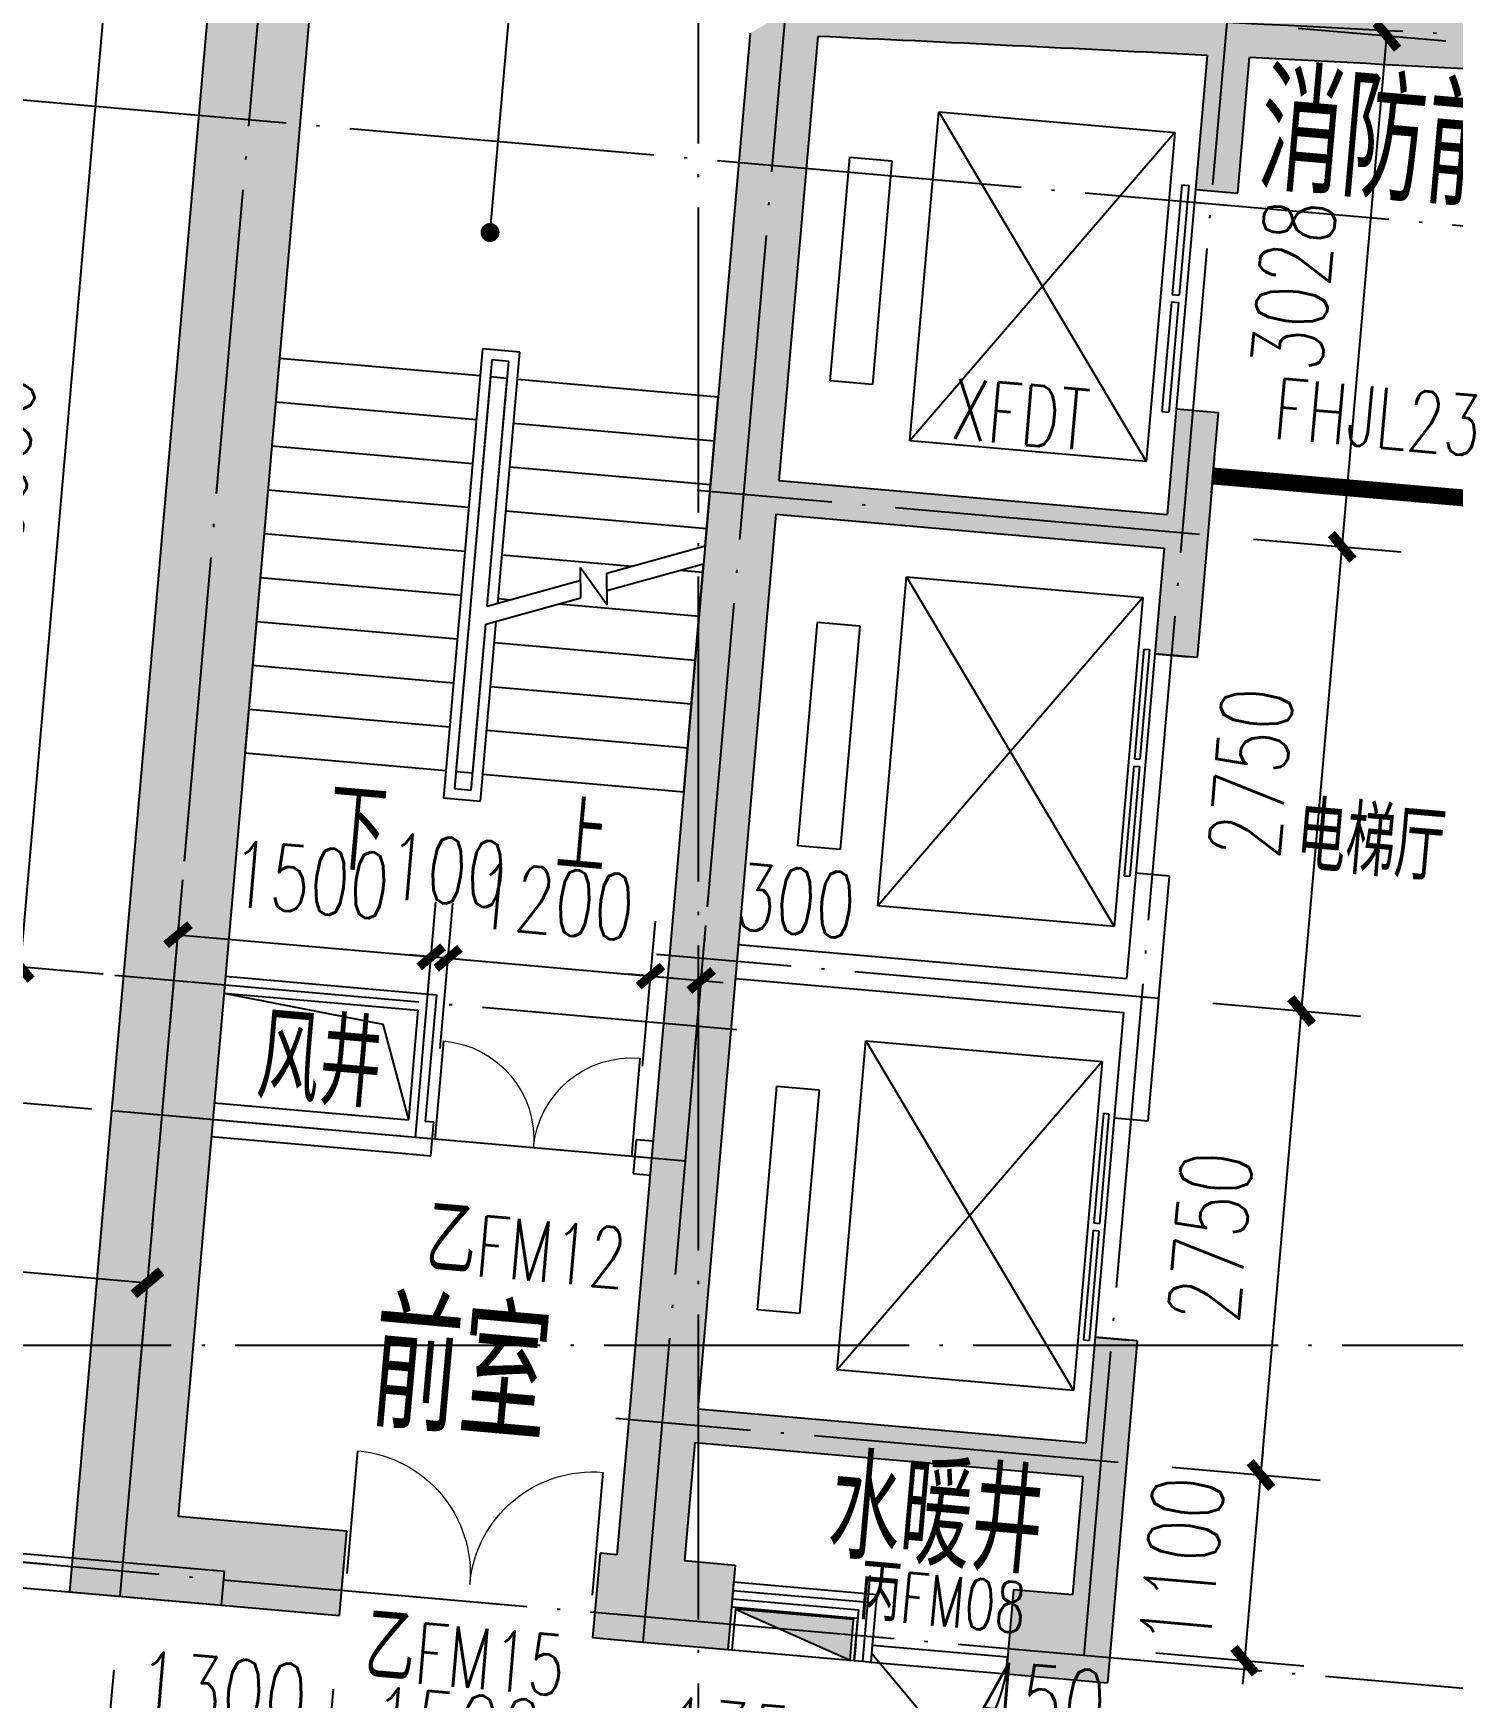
# Model space of a CAD drawing. Extents: x 246015 to 608740, y -108003 to 88400.
# Drawn here: x 477428 to 485807, y 31458 to 41283 of the extents above; entities that cross this region are included whole.
import ezdxf

# ---------------------------------------------------------------- set-up
doc = ezdxf.new("R2010")
doc.units = 0
doc.header["$LTSCALE"] = 3000
doc.header["$MEASUREMENT"] = 0
doc.header["$PDMODE"] = 1
doc.linetypes.add('DASH', pattern=[0.35, 0.25, -0.1])
doc.linetypes.add('DOTE', pattern=[2.42, 2, -0.2, 0.02, -0.2])
doc.layers.get('0').update_dxf_attribs({"linetype": 'CONTINUOUS'})
doc.layers.get('DEFPOINTS').update_dxf_attribs({"linetype": 'CONTINUOUS'})
for name, color, linetype in [('DIM_LEAD', 3, 'CONTINUOUS'), ('DIM_SYMB', 3, 'CONTINUOUS'), ('dote', 1, 'DOTE'), ('PUB_DIM', 3, 'CONTINUOUS'), ('PUB_HATCH', 8, 'CONTINUOUS'), ('PUB_TEXT', 7, 'CONTINUOUS'), ('stair', 2, 'CONTINUOUS'), ('WALL', 9, 'CONTINUOUS'), ('WINDOW', 4, 'CONTINUOUS'), ('WINDOW_TEXT', 7, 'CONTINUOUS'), ('消火栓', 6, 'CONTINUOUS'), ('防火卷帘', 4, 'DASH')]:
    doc.layers.add(name, color=color, linetype=linetype)
doc.layers.add('不打印', color=3, linetype='CONTINUOUS', plot=False)
doc.layers.add('红线', color=7, linetype='CONTINUOUS', true_color=0xe0150b)
doc.styles.add('_TCH_DIM', font='SIMPLEX', dxfattribs={"bigfont": 'GBCBIG'})
doc.styles.add('_TCH_WINDOW', font='SIMPLEX', dxfattribs={"bigfont": 'GBCBIG'})
doc.styles.add('DIM_FONT', font='simplex.shx', dxfattribs={"width": 0.7, "bigfont": 'hztxt.shx'})
doc.dimstyles.new('DIMN130', dxfattribs={"dimscale": 1.3, "dimtxt": 300, "dimasz": 100, "dimexe": 250, "dimexo": 300, "dimgap": 150, "dimtad": 1, "dimdec": 0, "dimzin": 0, "dimdsep": 46, "dimtxsty": 'DIM_FONT', "dimblk": 'ARCHTICK', "dimcen": 0.09, "dimclrt": 7, "dimazin": 2, "dimtfac": 1, "dimtdec": 0, "dimtix": 1, "dimtmove": 2, "dimatfit": 3, "dimfxl": 0, "dimtolj": 1, "dimtzin": 0, "dimarcsym": 0})
doc.dimstyles.new('DIMN140', dxfattribs={"dimscale": 1.4, "dimtxt": 300, "dimasz": 100, "dimexe": 250, "dimexo": 300, "dimgap": 150, "dimtad": 1, "dimdec": 0, "dimzin": 0, "dimdsep": 46, "dimtxsty": 'DIM_FONT', "dimblk": 'ARCHTICK', "dimcen": 0.09, "dimclrt": 7, "dimazin": 2, "dimtfac": 1, "dimtdec": 0, "dimtix": 1, "dimtmove": 2, "dimatfit": 3, "dimfxl": 0, "dimtolj": 1, "dimtzin": 0, "dimarcsym": 0})
doc.dimstyles.new('DIMN150', dxfattribs={"dimscale": 1.5, "dimtxt": 300, "dimasz": 100, "dimexe": 250, "dimexo": 300, "dimgap": 150, "dimtad": 1, "dimdec": 0, "dimzin": 0, "dimdsep": 46, "dimtxsty": 'DIM_FONT', "dimblk": 'ARCHTICK', "dimcen": 0.09, "dimclrt": 7, "dimazin": 2, "dimtfac": 1, "dimtdec": 0, "dimtix": 1, "dimtmove": 2, "dimatfit": 3, "dimfxl": 0, "dimtolj": 1, "dimtzin": 0, "dimarcsym": 0})

# ---------------------------------------------------------------- blocks, each defined once
blk = doc.blocks.new('消火拴1')
at = {"layer": '消火栓'}
blk.add_hatch(color=256, dxfattribs=at).paths.add_polyline_path([(0, -200), (700, -200), (0, 40)])
blk.add_line((700, -200), (0, 40), dxfattribs=at)
blk.add_lwpolyline([(0, 40), (0, -200), (700, -200), (700, 40)], close=True, dxfattribs=at)
blk = doc.blocks.new('$TCHSYS$LDOR22D')
for p, q in [((-0.5167, 0.8333), (-0.0167, 0.8333)), ((-0.5167, 0.8333), (-0.5167, 0.6667)), ((-0.0167, 0.8333), (-0.0167, 0.6667)), ((0.0167, 0.8333), (0.0167, 0.6667)), ((0.0167, 0.8333), (0.5167, 0.8333)), ((0.5167, 0.8333), (0.5167, 0.6667)), ((-0.5167, 0.6667), (-0.0167, 0.6667)), ((0.0167, 0.6667), (0.5167, 0.6667)), ((-0.5, 0.5), (0.5, 0.5))]:
    blk.add_line(p, q)
blk = doc.blocks.new('$DorLib2D$00000004')
for p, q in [((-0.485, 0), (-0.485, 0.485)), ((0.485, 0), (0.485, 0.485))]:
    blk.add_line(p, q)
at = {"lineweight": 13}
for centre, start, end in [((-0.485, 0), 0, 90), ((0.485, 0), 90, 180)]:
    blk.add_arc(centre, 0.485, start, end, dxfattribs=at)
blk = doc.blocks.new('$DorLib2D$00000037')
at = {"linetype": 'DASH'}
blk.add_line((0.5, 0), (-0.5, 0), dxfattribs=at)
blk = doc.blocks.new('$DorLib2D$00000114')
at = {"color": 0}
blk.add_line((0.5, 0), (-0.207, 0.707), dxfattribs=at)
blk.add_arc((0.5, 0), 1, 135, 180, dxfattribs=at)
blk = doc.blocks.new('2-2')
at = {"layer": 'PUB_HATCH'}
for points in [[(19397.6, 1009.3), (19442.8, 1277.7, 0.00135), (16741.7, 1173.4), (16747.2, 906.8), (16950, 781.7, -0.001151), (19250, 870.5)], [(21956.2, 961.5), (21943.8, 1361.3, 0.00125), (19442.8, 1277.7), (19397.6, 1009.3), (19500, 879.5, -0.001229)], [(13950, 649.9), (13350, 1021.8), (13350, -5050), (13950, -5050)], [(19250, 870.5), (19250, 75), (19500, 75), (19500, 879.5), (19397.6, 1009.3)], [(16747.2, 906.8), (16550, 765.1), (16550, -1950), (16816.7, -1950), (16950, -1850), (16950, 781.7)], [(19500, -1600), (19500, -1225), (19250, -1225), (19250, -1600)], [(19500, -1600), (19250, -1600), (19250, -1850), (19333.3, -1950), (19500, -1950)], [(16816.7, -1950), (16950, -2050), (19250, -2050), (19333.3, -1950), (19250, -1850), (16950, -1850)], [(16816.7, -1950), (16550, -1950), (16550, -4700), (16950, -4700), (16950, -2050)], [(19333.3, -1950), (19250, -2050), (19250, -2675), (19500, -2675), (19500, -1950)], [(16950, -4700), (16550, -4700), (16550, -5900), (16950, -5900)], [(13950, -5050), (13350, -5050), (13350, -5900), (13950, -5900)], [(13950, -5900), (13350, -5900), (13350, -8750), (13950, -8250)], [(16950, -5900), (16550, -5900), (16550, -7450), (16816.7, -7450), (16950, -7350)], [(19250, -6725), (19250, -7350), (19333.3, -7450), (19500, -7450), (19500, -6725)], [(16816.7, -7450), (16950, -7550), (19250, -7550), (19333.3, -7450), (19250, -7350), (16950, -7350)], [(16816.7, -7450), (16550, -7450), (16550, -8250), (16750, -8416.7), (16950, -8250), (16950, -7550)], [(19333.3, -7450), (19250, -7550), (19250, -8250), (19500, -8750), (19500, -7450)], [(13350, -8750), (14950, -8750), (14950, -8250), (13950, -8250)], [(16550, -8250), (16450, -8250), (16450, -8750), (16750, -8750), (16750, -8416.7)], [(16750, -8416.7), (16750, -8750), (17250, -8750), (17250, -8250), (16950, -8250)], [(18900, -8750), (19500, -8750), (19250, -8250), (18900, -8250)]]:
    blk.add_hatch(color=256, dxfattribs=at).paths.add_polyline_path(points)
h = blk.add_hatch(color=256, dxfattribs=at)
edge = h.paths.add_edge_path()
edge.add_line((1500, -14800), (1500, -15300))
edge.add_line((1500, -15300), (-100, -15300))
edge.add_line((-100, -15300), (-100, -8350))
edge.add_line((-100, -8350), (2450.5, -8350))
edge.add_line((2450.5, -8350), (2450.5, -6299.5))
edge.add_line((2450.5, -6299.5), (1700, -6299.5))
edge.add_line((1700, -6299.5), (1700, 325.1))
edge.add_arc((37400, -498857.1), 500457.1, 92.75447, 94.090656, ccw=False)
edge.add_line((13350, 1021.8), (13350, 621.3))
edge.add_arc((37400, -498857.1), 500057.1, 92.756676, 93.163973)
edge.add_line((9800, 437.7), (9800, 337.6))
edge.add_line((9800, 337.6), (9600, 326.5))
edge.add_line((9600, 326.5), (9600, -1210.4))
edge.add_line((9600, -1210.4), (9100, -1210.4))
edge.add_line((9100, -1210.4), (9100, 298.4))
edge.add_line((9100, 298.4), (8300, 252.4))
edge.add_line((8300, 252.4), (8300, 352.6))
edge.add_arc((37400, -498857.1), 500057.1, 93.336118, 93.907903)
edge.add_line((3319.7, 37.3), (3326.5, -62.5))
edge.add_line((3326.5, -62.5), (2200, -140.7))
edge.add_line((2200, -140.7), (2200, -5799.5))
edge.add_line((2200, -5799.5), (2950.5, -5799.5))
edge.add_line((2950.5, -5799.5), (2950.5, -8750))
edge.add_line((2950.5, -8750), (400.5, -8750))
edge.add_line((400.5, -8750), (400.5, -10725))
edge.add_line((400.5, -10725), (900.5, -10725))
edge.add_line((900.5, -10725), (900.5, -11125))
edge.add_line((900.5, -11125), (400, -11125))
edge.add_line((400, -11125), (400, -14800))
edge.add_line((400, -14800), (1500, -14800))
at = {"layer": 'DIM_SYMB'}
for points in [[(14612.1, -3728.7, 0, 0, 0), (14612.1, -725.1, 0, 0, 0), (15955, -725.1, 0, 0, 0), (15955, -1748.7, 112, 0, 0), (15955, -2168.7, 0, 0, 0)], [(15955, -3728.7, 0, 0, 0), (15955, -2918.7, 96, 0, 0), (15955, -2558.7, 0, 0, 0)]]:
    blk.add_lwpolyline(points, format="xyseb", dxfattribs=at)
at = {"layer": 'dote', "ltscale": 0.3}
for p, q in [((19350, -8600), (19350, 2105.9)), ((13650, -8750), (13650, 2000)), ((16750, -8750), (16750, 2000)), ((-1000, 0), (75800, 0)), ((19450, -1950), (16474.3, -1950)), ((19450, -4700), (16474.3, -4700)), ((15150, -5900), (15150, -4909.3)), ((13300, -5100), (16983.5, -5100)), ((15150, -5900), (13350, -5900)), ((16750, -5900), (13350, -5900)), ((19450, -7450), (16474.3, -7450)), ((-1000, -8600), (75800, -8600))]:
    blk.add_line(p, q, dxfattribs=at)
at = {"layer": 'dote'}
for p, q in [((18050, -8750), (18050, -8240.8)), ((17250, -8400), (18075.2, -8400))]:
    blk.add_line(p, q, dxfattribs=at)
at = {"layer": 'dote', "ltscale": 0.3}
blk.add_arc((37400, -498857.1), 500257.1, 85.712478, 94.287522, dxfattribs=at)
at = {"layer": 'PUB_DIM'}
blk.add_lwpolyline([(13950, -5150), (14900, -5250), (15100, -5800)], dxfattribs=at)
at = {"layer": 'stair'}
for p, q in [((17700, 400), (19100, 400)), ((17700, -1550), (17700, 400)), ((17700, 400), (19100, -1550)), ((19100, 400), (17700, -1550)), ((19100, 400), (19100, -1550)), ((17200, 87.5), (17450, 87.5)), ((17200, -1237.5), (17200, 87.5)), ((17450, 87.5), (17450, -1237.5)), ((15360, -1228.7), (15140, -1228.7)), ((15140, -1228.7), (15140, -3888.7)), ((15360, -2716.8), (15360, -1228.7)), ((17450, -1237.5), (17200, -1237.5)), ((15300, -1288.7), (15200, -1288.7)), ((15200, -1288.7), (15200, -3828.7)), ((15300, -2739.3), (15300, -1288.7)), ((13950, -1388.7), (13950, -3728.7)), ((15140, -1388.7), (13950, -1388.7)), ((15200, -1388.7), (15200, -3728.7)), ((15300, -1388.7), (15200, -1388.7)), ((15300, -2739.3), (15300, -1388.7)), ((15360, -1388.7), (16550, -1388.7)), ((16550, -2271.3), (16550, -1388.7)), ((19100, -1550), (17700, -1550)), ((15140, -1648.7), (13950, -1648.7)), ((15360, -1648.7), (16550, -1648.7)), ((15140, -1908.7), (13950, -1908.7)), ((15360, -1908.7), (16550, -1908.7)), ((15140, -2168.7), (13950, -2168.7)), ((15360, -2168.7), (16550, -2168.7)), ((15985.5, -2482.7), (16550, -2271.3)), ((17750, -2350), (19150, -2350)), ((17750, -4300), (17750, -2350)), ((17750, -2350), (19150, -4300)), ((19150, -2350), (17750, -4300)), ((19150, -2350), (19150, -4300)), ((15140, -2428.7), (13950, -2428.7)), ((15360, -2428.7), (16129.6, -2428.7)), ((15995.4, -2585.7), (16550, -2378.1)), ((16414.8, -2428.7), (16550, -2428.7)), ((16550, -3728.7), (16550, -2378.1)), ((15300, -2739.3), (15835.9, -2538.7)), ((15845.9, -2641.7), (15828.7, -2464.1)), ((15828.7, -2464.1), (16003.4, -2668.6)), ((16003.4, -2668.6), (15985.5, -2482.7)), ((15300, -2846.1), (15845.9, -2641.7)), ((15140, -2688.7), (13950, -2688.7)), ((15360, -2688.7), (15435.2, -2688.7)), ((15720.4, -2688.7), (16550, -2688.7)), ((17250, -2662.5), (17500, -2662.5)), ((17250, -3987.5), (17250, -2662.5)), ((17500, -2662.5), (17500, -3987.5)), ((15300, -3728.7), (15300, -2846.1)), ((15300, -3828.7), (15300, -2846.1)), ((15360, -3888.7), (15360, -2823.6)), ((15140, -2948.7), (13950, -2948.7)), ((15360, -2948.7), (16550, -2948.7)), ((15140, -3208.7), (13950, -3208.7)), ((15360, -3208.7), (16550, -3208.7)), ((15140, -3468.7), (13950, -3468.7)), ((15360, -3468.7), (16550, -3468.7)), ((15140, -3728.7), (13950, -3728.7)), ((15300, -3728.7), (15200, -3728.7)), ((15360, -3728.7), (16550, -3728.7)), ((15200, -3828.7), (15300, -3828.7)), ((15140, -3888.7), (15360, -3888.7)), ((17500, -3987.5), (17250, -3987.5)), ((19150, -4300), (17750, -4300)), ((17750, -5100), (19150, -5100)), ((17750, -7050), (17750, -5100)), ((17750, -5100), (19150, -7050)), ((19150, -5100), (17750, -7050)), ((19150, -5100), (19150, -7050)), ((17250, -5412.5), (17500, -5412.5)), ((17250, -6737.5), (17250, -5412.5)), ((17500, -5412.5), (17500, -6737.5)), ((17500, -6737.5), (17250, -6737.5)), ((19150, -7050), (17750, -7050))]:
    blk.add_line(p, q, dxfattribs=at)
at = {"layer": 'WALL'}
for p, q in [((13350, 1021.8), (13350, -5050)), ((19250, 870.5), (19250, 75)), ((19500, 75), (19500, 879.5)), ((16550, 765.1), (16550, -1950)), ((16950, 781.7), (16950, -1850)), ((13950, 649.9), (13950, -5050)), ((19250, 75), (19500, 75)), ((19500, -1225), (19250, -1225)), ((19250, -1225), (19250, -1600)), ((19500, -1600), (19500, -1225)), ((19500, -1700), (19500, -1500)), ((19250, -1600), (19250, -1850)), ((19500, -1600), (19500, -1950)), ((16950, -1850), (19250, -1850)), ((16550, -1950), (16550, -4700)), ((19500, -1950), (19500, -2675)), ((16950, -2050), (19250, -2050)), ((16950, -2050), (16950, -4700)), ((19250, -2050), (19250, -2675)), ((19500, -2675), (19250, -2675)), ((19250, -2675), (19450, -2675)), ((19450, -3975), (19250, -3975)), ((19250, -3975), (19250, -4600)), ((19450, -4650.1), (19450, -3975)), ((16950, -4600), (19250, -4600)), ((16550, -4700), (16550, -5900)), ((16950, -4700), (16950, -5900)), ((19450, -4650.1), (19450, -4650.1)), ((19450, -4750.1), (19450, -4650.1)), ((16950, -4800), (19250, -4800)), ((19250, -4800), (19250, -5425)), ((19450, -4750.1), (19450, -4750.1)), ((19450, -5425), (19450, -4750.1)), ((13350, -5050), (13350, -5900)), ((13950, -5050), (13950, -5900)), ((13950, -5050), (15200, -5050)), ((15200, -5050), (15200, -5800)), ((13950, -5150), (15100, -5150)), ((15100, -5150), (15100, -5800)), ((19250, -5425), (19450, -5425)), ((13950, -5800), (15100, -5800)), ((15250, -5800), (15200, -5800)), ((15250, -6000), (15250, -5800)), ((16550, -5800), (16450, -5800)), ((16450, -5800), (16450, -6000)), ((13350, -5900), (13350, -8750)), ((13950, -5900), (13950, -8250)), ((16550, -5900), (16550, -7450)), ((16950, -5900), (16950, -7350)), ((13950, -6000), (15100, -6000)), ((15100, -6000), (15250, -6000)), ((16450, -6000), (16550, -6000)), ((19250, -6725), (19250, -7350)), ((19500, -6725), (19250, -6725)), ((19250, -6725), (19450, -6725)), ((19500, -6725), (19500, -7450)), ((16950, -7350), (19250, -7350)), ((16550, -7450), (16550, -8250)), ((19500, -7450), (19500, -8750)), ((16950, -7550), (19250, -7550)), ((16950, -7550), (16950, -8250)), ((19250, -7550), (19250, -8250)), ((14950, -8250), (13950, -8250)), ((14950, -8750), (14950, -8250)), ((16550, -8250), (16450, -8250)), ((16450, -8250), (16450, -8750)), ((16950, -8250), (17250, -8250)), ((17250, -8250), (17250, -8750)), ((18900, -8250), (19250, -8250)), ((18900, -8250), (18900, -8750)), ((17250, -8350), (18100, -8350)), ((17250, -8350), (17250, -8450)), ((18100, -8650), (18100, -8350)), ((17250, -8450), (18000, -8450)), ((18000, -8650), (18000, -8450)), ((18000, -8650), (18000, -8650)), ((18000, -8650), (18000, -8750)), ((18100, -8750), (18100, -8650)), ((18900, -8750), (18900, -8650)), ((13350, -8750), (14950, -8750)), ((16450, -8750), (16750, -8750)), ((16750, -8750), (17250, -8750)), ((18000, -8750), (18050, -8750)), ((18050, -8750), (18100, -8750)), ((18900, -8750), (19500, -8750))]:
    blk.add_line(p, q, dxfattribs=at)
blk.add_lwpolyline([(1700, 325.1, -0.00583), (13350, 1021.8), (13350, 621.3, 0.001777), (9800, 437.7), (9800, 337.6), (9600, 326.5), (9600, -1210.4), (9100, -1210.4), (9100, 298.4), (8300, 252.4), (8300, 352.6, 0.002495), (3319.7, 37.3)], format="xyb", dxfattribs=at)
for start, end in [(91.769811, 92.051393), (92.080056, 92.343783)]:
    blk.add_arc((37400, -498857.1), 500057.1, start, end, dxfattribs=at)
at = {"layer": 'WINDOW'}
for p, q in [((18100, -8650), (18900, -8650)), ((18100, -8750), (18900, -8750))]:
    blk.add_line(p, q, dxfattribs=at)
at = {"layer": '不打印'}
blk.add_lwpolyline([(17250, -8750), (18000, -8750), (18000, -8500), (17250, -8500)], close=True, dxfattribs=at)
at = {"layer": 'WINDOW'}
for name, p, xscale, yscale, zscale, rotation in [('$TCHSYS$LDOR22D', (19375, -575), 1300, -250, 1300, 270.0000001309008), ('$TCHSYS$LDOR22D', (19350, -3325), 1300, -200, 1300, 270), ('$DorLib2D$00000004', (15850, -5900), -1200, 1200, -1200, 359.999999999997), ('$TCHSYS$LDOR22D', (19350, -6075), 1300, -200, 1300, 270), ('$DorLib2D$00000114', (18500, -8700), -799.9999999999345, -799.9999999999345, -799.9999999999345, 359.999999999998)]:
    blk.add_blockref(name, p, dxfattribs=dict(at, xscale=xscale, yscale=yscale, zscale=zscale, rotation=rotation))
ref = blk.add_blockref('$DorLib2D$00000037', (20675, -1600), dxfattribs=dict(at, xscale=-2350, yscale=-2350, zscale=-2350))
ref.add_attrib('A', 'FHJL23', (19827.7, -1348.5), dxfattribs={"layer": 'WINDOW_TEXT', "height": 357, "style": '_TCH_WINDOW', "width": 0.705882})
at = {"layer": 'WINDOW', "xscale": -1500, "yscale": 1500, "zscale": -1500}
blk.add_blockref('$DorLib2D$00000004', (15700, -8500), dxfattribs=at)
at = {"layer": '消火栓', "rotation": 180}
blk.add_blockref('消火拴1', (17975, -8710), dxfattribs=at)
at = {"layer": 'PUB_TEXT', "style": '_TCH_DIM', "width": 0.705882}
blk.add_text('XFDT', height=357, dxfattribs=at).set_placement((17931.3, -1515.1))
at = {"layer": 'PUB_TEXT', "style": '_TCH_DIM'}
for s, height, p in [('电梯厅', 405.11, (20179.2, -3869.2)), ('上', 405.1, (15829.9, -4248.7, 0)), ('下', 472.6, (14479.2, -4358.7, 0)), ('风井', 506.38, (14185.8, -5751))]:
    blk.add_text(s, height=height, dxfattribs=at).set_placement(p)
at = {"layer": 'PUB_TEXT', "style": 'DIM_FONT', "width": 0.7}
for s, height, p in [('前室', 750, (15011.6, -7621.5)), ('水暖井', 600, (17779.5, -8151.5))]:
    blk.add_text(s, height=height, rotation=359.90268, dxfattribs=at).set_placement(p)
at = {"layer": 'WINDOW_TEXT', "style": '_TCH_WINDOW'}
for s, height, p in [('乙', 405.1, (15270.6, -6682.8)), ('丙', 337.6, (17997.1, -8502.9)), ('乙', 405.1, (15120.6, -9110.2))]:
    blk.add_text(s, height=height, dxfattribs=at).set_placement(p)
at = {"layer": 'WINDOW_TEXT', "style": '_TCH_WINDOW', "width": 0.705882}
for s, height, p in [('FM12', 357, (15565.4, -6682.8)), ('FM08', 297.5, (18242.9, -8502.9)), ('FM15', 357, (15415.4, -9110.2))]:
    blk.add_text(s, height=height, dxfattribs=at).set_placement(p)
blk = doc.blocks.new('_ARCHTICK')
at = {"color": 0, "linetype": 'ByBlock', "const_width": 0.4}
blk.add_lwpolyline([(-0.5, -0.5), (0.5, 0.5)], dxfattribs=at)
blk = doc.blocks.new('*D232')
at = {"layer": 'DEFPOINTS', "color": 0}
for p in [(477939.1, 32040.6), (479234.1, 31927.3), (479153.7, 31008.8)]:
    blk.add_point(p, dxfattribs=at)
at = {"layer": 'PUB_DIM', "color": 0, "lineweight": -2}
for p, q in [((477902.4, 31622.2), (477828.2, 30773.4)), ((479197.5, 31508.9), (479123.2, 30660.1)), ((477858.7, 31122.1), (477719.2, 31134.3)), ((477858.7, 31122.1), (479153.7, 31008.8)), ((479153.7, 31008.8), (479293.2, 30996.6))]:
    blk.add_line(p, q, dxfattribs=at)
at = {"layer": 'PUB_DIM', "color": 0, "lineweight": -2, "xscale": 140, "yscale": 140, "zscale": 140}
for p, rotation in [((477858.7, 31122.1), 355.0000000013872), ((479153.7, 31008.8), 175.0000000013872)]:
    blk.add_blockref('_ARCHTICK', p, dxfattribs=dict(at, rotation=rotation))
at = {"layer": 'PUB_DIM', "color": 7, "insert": (478542.8, 31483.8), "char_height": 420, "attachment_point": 5, "rotation": 355, "style": 'DIM_FONT'}
blk.add_mtext('\\A1;1300', dxfattribs=at)
blk = doc.blocks.new('*D233')
at = {"layer": 'DEFPOINTS', "color": 0}
for p in [(479234.1, 31927.3), (480728.4, 31796.6), (480648, 30878)]:
    blk.add_point(p, dxfattribs=at)
at = {"layer": 'PUB_DIM', "color": 0, "lineweight": -2}
for p, q in [((479197.5, 31508.9), (479123.2, 30660.1)), ((480691.8, 31378.2), (480617.5, 30529.4)), ((479153.7, 31008.8), (479203.6, 31004.4)), ((480648, 30878), (480598.2, 30882.4))]:
    blk.add_line(p, q, dxfattribs=at)
at = {"layer": 'PUB_DIM', "color": 0, "lineweight": -2, "xscale": 140, "yscale": 140, "zscale": 140}
for p, rotation in [((479153.7, 31008.8), 175.0000000013871), ((480648, 30878), 355.000000001387)]:
    blk.add_blockref('_ARCHTICK', p, dxfattribs=dict(at, rotation=rotation))
at = {"layer": 'PUB_DIM', "color": 7, "insert": (479929.7, 31272.8), "char_height": 420, "attachment_point": 5, "rotation": 355, "style": 'DIM_FONT'}
blk.add_mtext('\\A1;1500', dxfattribs=at)
blk = doc.blocks.new('*D234')
at = {"layer": 'DEFPOINTS', "color": 0}
for p in [(480728.4, 31796.6), (481027.3, 31770.5), (480946.9, 30851.9)]:
    blk.add_point(p, dxfattribs=at)
at = {"layer": 'PUB_DIM', "color": 0, "lineweight": -2}
for p, q in [((480691.8, 31378.2), (480617.5, 30529.4)), ((480990.7, 31352.1), (480916.4, 30503.2)), ((480648, 30878), (480508.6, 30890.2)), ((480648, 30878), (480946.9, 30851.9)), ((480946.9, 30851.9), (481086.4, 30839.7))]:
    blk.add_line(p, q, dxfattribs=at)
at = {"layer": 'PUB_DIM', "color": 0, "lineweight": -2, "xscale": 140, "yscale": 140, "zscale": 140}
for p, rotation in [((480648, 30878), 355.0000000013869), ((480946.9, 30851.9), 175.000000001387)]:
    blk.add_blockref('_ARCHTICK', p, dxfattribs=dict(at, rotation=rotation))
at = {"layer": 'PUB_DIM', "color": 7, "insert": (480763.4, 30475.9), "char_height": 420, "attachment_point": 5, "rotation": 355, "style": 'DIM_FONT'}
blk.add_mtext('\\A1;300', dxfattribs=at)
blk = doc.blocks.new('*D235')
at = {"layer": 'DEFPOINTS', "color": 0}
for p in [(481027.3, 31770.5), (482372.1, 31652.8), (482291.8, 30734.2)]:
    blk.add_point(p, dxfattribs=at)
at = {"layer": 'PUB_DIM', "color": 0, "lineweight": -2}
for p, q in [((480990.7, 31352.1), (480916.4, 30503.2)), ((482335.5, 31234.4), (482261.3, 30385.6)), ((480946.9, 30851.9), (480807.4, 30864.1)), ((480946.9, 30851.9), (482291.8, 30734.2)), ((482291.8, 30734.2), (482431.2, 30722))]:
    blk.add_line(p, q, dxfattribs=at)
at = {"layer": 'PUB_DIM', "color": 0, "lineweight": -2, "xscale": 140, "yscale": 140, "zscale": 140}
for p, rotation in [((480946.9, 30851.9), 355.0000000013873), ((482291.8, 30734.2), 175.0000000013873)]:
    blk.add_blockref('_ARCHTICK', p, dxfattribs=dict(at, rotation=rotation))
at = {"layer": 'PUB_DIM', "color": 7, "insert": (481655.9, 31211.5), "char_height": 420, "attachment_point": 5, "rotation": 355, "style": 'DIM_FONT'}
blk.add_mtext('\\A1;1350', dxfattribs=at)
blk = doc.blocks.new('*D236')
at = {"layer": 'DEFPOINTS', "color": 0}
for p in [(482372.1, 31652.8), (483169.1, 31583.1), (483088.7, 30664.5)]:
    blk.add_point(p, dxfattribs=at)
at = {"layer": 'PUB_DIM', "color": 0, "lineweight": -2}
for p, q in [((482335.5, 31234.4), (482261.3, 30385.6)), ((483132.5, 31164.7), (483058.2, 30315.8)), ((482291.8, 30734.2), (482152.3, 30746.4)), ((482291.8, 30734.2), (483088.7, 30664.5)), ((483088.7, 30664.5), (483228.2, 30652.3))]:
    blk.add_line(p, q, dxfattribs=at)
at = {"layer": 'PUB_DIM', "color": 0, "lineweight": -2, "xscale": 140, "yscale": 140, "zscale": 140}
for p, rotation in [((482291.8, 30734.2), 355.0000000013869), ((483088.7, 30664.5), 175.000000001387)]:
    blk.add_blockref('_ARCHTICK', p, dxfattribs=dict(at, rotation=rotation))
at = {"layer": 'PUB_DIM', "color": 7, "insert": (482726.8, 31117.8), "char_height": 420, "attachment_point": 5, "rotation": 355, "style": 'DIM_FONT'}
blk.add_mtext('\\A1;800', dxfattribs=at)
blk = doc.blocks.new('*D237')
at = {"layer": 'DEFPOINTS', "color": 0}
for p in [(483169.1, 31583.1), (483617.4, 31543.9), (483537, 30625.3)]:
    blk.add_point(p, dxfattribs=at)
at = {"layer": 'PUB_DIM', "color": 0, "lineweight": -2}
for p, q in [((483132.5, 31164.7), (483058.2, 30315.8)), ((483580.8, 31125.5), (483506.5, 30276.6)), ((483088.7, 30664.5), (483537, 30625.3))]:
    blk.add_line(p, q, dxfattribs=at)
at = {"layer": 'PUB_DIM', "color": 0, "lineweight": -2, "xscale": 140, "yscale": 140, "zscale": 140}
for p, rotation in [((483088.7, 30664.5), 175.0000000013873), ((483537, 30625.3), 355.0000000013874)]:
    blk.add_blockref('_ARCHTICK', p, dxfattribs=dict(at, rotation=rotation))
at = {"layer": 'PUB_DIM', "color": 7, "insert": (483382.1, 31436.4), "char_height": 420, "attachment_point": 5, "rotation": 355, "style": 'DIM_FONT'}
blk.add_mtext('\\A1;450', dxfattribs=at)
blk = doc.blocks.new('*D238')
at = {"layer": 'DEFPOINTS', "color": 0}
for p in [(483617.4, 31543.9), (486207.5, 31317.2), (486127.1, 30398.7)]:
    blk.add_point(p, dxfattribs=at)
at = {"layer": 'PUB_DIM', "color": 0, "lineweight": -2}
for p, q in [((483580.8, 31125.5), (483506.5, 30276.6)), ((486170.9, 30898.8), (486096.6, 30050)), ((483537, 30625.3), (486127.1, 30398.7))]:
    blk.add_line(p, q, dxfattribs=at)
at = {"layer": 'PUB_DIM', "color": 0, "lineweight": -2, "xscale": 140, "yscale": 140, "zscale": 140}
for p, rotation in [((483537, 30625.3), 175.0000000013871), ((486127.1, 30398.7), 355.0000000013871)]:
    blk.add_blockref('_ARCHTICK', p, dxfattribs=dict(at, rotation=rotation))
at = {"layer": 'PUB_DIM', "color": 7, "insert": (484868.7, 30930.4), "char_height": 420, "attachment_point": 5, "rotation": 355, "style": 'DIM_FONT'}
blk.add_mtext('\\A1;2600', dxfattribs=at)
blk = doc.blocks.new('*D240')
at = {"layer": 'DEFPOINTS', "color": 0}
for p in [(479776.4, 35831.5), (478201.6, 35041.1), (479695.8, 34910.3)]:
    blk.add_point(p, dxfattribs=at)
at = {"layer": 'PUB_DIM', "color": 0, "lineweight": -2}
for p, q in [((478235.5, 35429.6), (478310.5, 36286)), ((479729.8, 35298.8), (479804.8, 36155.3)), ((478282.2, 35962.3), (479776.4, 35831.5))]:
    blk.add_line(p, q, dxfattribs=at)
at = {"layer": 'PUB_DIM', "color": 0, "lineweight": -2, "xscale": 130, "yscale": 130, "zscale": 130}
for p, rotation in [((478282.2, 35962.3), 175.0000000013869), ((479776.4, 35831.5), 355.0000000013869)]:
    blk.add_blockref('_ARCHTICK', p, dxfattribs=dict(at, rotation=rotation))
at = {"layer": 'PUB_DIM', "color": 7, "insert": (479063.3, 36285.4), "char_height": 390, "attachment_point": 5, "rotation": 355, "style": 'DIM_FONT'}
blk.add_mtext('\\A1;1500', dxfattribs=at)
blk = doc.blocks.new('*D241')
at = {"layer": 'DEFPOINTS', "color": 0}
for p in [(479876.1, 35822.8), (479695.8, 34910.3), (479795.5, 34901.6)]:
    blk.add_point(p, dxfattribs=at)
at = {"layer": 'PUB_DIM', "color": 0, "lineweight": -2}
for p, q in [((479729.8, 35298.8), (479804.8, 36155.3)), ((479829.5, 35290.1), (479904.4, 36146.6)), ((479776.4, 35831.5), (479646.9, 35842.9)), ((479776.4, 35831.5), (479876.1, 35822.8)), ((479876.1, 35822.8), (480005.6, 35811.5))]:
    blk.add_line(p, q, dxfattribs=at)
at = {"layer": 'PUB_DIM', "color": 0, "lineweight": -2, "xscale": 130, "yscale": 130, "zscale": 130}
for p, rotation in [((479776.4, 35831.5), 355.0000000013866), ((479876.1, 35822.8), 175.0000000013865)]:
    blk.add_blockref('_ARCHTICK', p, dxfattribs=dict(at, rotation=rotation))
at = {"layer": 'PUB_DIM', "color": 7, "insert": (479871.2, 36340.9), "char_height": 390, "attachment_point": 5, "rotation": 355, "style": 'DIM_FONT'}
blk.add_mtext('\\A1;100', dxfattribs=at)
blk = doc.blocks.new('*D242')
at = {"layer": 'DEFPOINTS', "color": 0}
for p in [(481071.5, 35718.2), (479795.5, 34901.6), (480990.9, 34797)]:
    blk.add_point(p, dxfattribs=at)
at = {"layer": 'PUB_DIM', "color": 0, "lineweight": -2}
for p, q in [((479829.5, 35290.1), (479904.4, 36146.6)), ((481024.9, 35185.5), (481099.8, 36042)), ((479876.1, 35822.8), (479746.6, 35834.2)), ((479876.1, 35822.8), (481071.5, 35718.2)), ((481071.5, 35718.2), (481201, 35706.9))]:
    blk.add_line(p, q, dxfattribs=at)
at = {"layer": 'PUB_DIM', "color": 0, "lineweight": -2, "xscale": 130, "yscale": 130, "zscale": 130}
for p, rotation in [((479876.1, 35822.8), 355.0000000013867), ((481071.5, 35718.2), 175.0000000013867)]:
    blk.add_blockref('_ARCHTICK', p, dxfattribs=dict(at, rotation=rotation))
at = {"layer": 'PUB_DIM', "color": 7, "insert": (480507.8, 36159.1), "char_height": 390, "attachment_point": 5, "rotation": 355, "style": 'DIM_FONT'}
blk.add_mtext('\\A1;1200', dxfattribs=at)
blk = doc.blocks.new('*D243')
at = {"layer": 'DEFPOINTS', "color": 0}
for p in [(481370.4, 35692.1), (480990.9, 34797), (481289.8, 34770.9)]:
    blk.add_point(p, dxfattribs=at)
at = {"layer": 'PUB_DIM', "color": 0, "lineweight": -2}
for p, q in [((481024.9, 35185.5), (481099.8, 36042)), ((481323.7, 35159.4), (481398.7, 36015.9)), ((481071.5, 35718.2), (480942, 35729.6)), ((481071.5, 35718.2), (481370.4, 35692.1)), ((481370.4, 35692.1), (481499.9, 35680.8))]:
    blk.add_line(p, q, dxfattribs=at)
at = {"layer": 'PUB_DIM', "color": 0, "lineweight": -2, "xscale": 130, "yscale": 130, "zscale": 130}
for p, rotation in [((481071.5, 35718.2), 355.0000000013869), ((481370.4, 35692.1), 175.000000001387)]:
    blk.add_blockref('_ARCHTICK', p, dxfattribs=dict(at, rotation=rotation))
at = {"layer": 'PUB_DIM', "color": 7, "insert": (481931.3, 36160.7), "char_height": 390, "attachment_point": 5, "rotation": 355, "style": 'DIM_FONT'}
blk.add_mtext('\\A1;300', dxfattribs=at)
blk = doc.blocks.new('*D244')
at = {"layer": 'DEFPOINTS', "color": 0}
for p in [(483732.1, 32855.2), (484674.6, 32772.8), (483636.2, 31759.4)]:
    blk.add_point(p, dxfattribs=at)
at = {"layer": 'PUB_DIM', "color": 0, "lineweight": -2}
for p, q in [((484150.5, 32818.6), (485023.3, 32742.3)), ((484674.6, 32772.8), (484686.8, 32912.2)), ((484578.7, 31677), (484674.6, 32772.8)), ((484054.6, 31722.8), (484927.4, 31646.5)), ((484578.7, 31677), (484566.5, 31537.5))]:
    blk.add_line(p, q, dxfattribs=at)
at = {"layer": 'PUB_DIM', "color": 0, "lineweight": -2, "xscale": 140, "yscale": 140, "zscale": 140}
for p, rotation in [((484674.6, 32772.8), 265.0000000013889), ((484578.7, 31677), 85.00000000138883)]:
    blk.add_blockref('_ARCHTICK', p, dxfattribs=dict(at, rotation=rotation))
at = {"layer": 'PUB_DIM', "color": 7, "insert": (484208.3, 32261.5), "char_height": 420, "attachment_point": 5, "rotation": 85, "style": 'DIM_FONT'}
blk.add_mtext('\\A1;1100', dxfattribs=at)
blk = doc.blocks.new('*D245')
at = {"layer": 'DEFPOINTS', "color": 0}
for p in [(483971.8, 35594.8), (484914.3, 35512.3), (483732.1, 32855.2)]:
    blk.add_point(p, dxfattribs=at)
at = {"layer": 'PUB_DIM', "color": 0, "lineweight": -2}
for p, q in [((484390.2, 35558.2), (485262.9, 35481.8)), ((484674.6, 32772.8), (484914.3, 35512.3)), ((484150.5, 32818.6), (485023.3, 32742.3))]:
    blk.add_line(p, q, dxfattribs=at)
at = {"layer": 'PUB_DIM', "color": 0, "lineweight": -2, "xscale": 140, "yscale": 140, "zscale": 140}
for p, rotation in [((484914.3, 35512.3), 85.00000000138934), ((484674.6, 32772.8), 265.0000000013893)]:
    blk.add_blockref('_ARCHTICK', p, dxfattribs=dict(at, rotation=rotation))
at = {"layer": 'PUB_DIM', "color": 7, "insert": (484376, 34179.1), "char_height": 420, "attachment_point": 5, "rotation": 85, "style": 'DIM_FONT'}
blk.add_mtext('\\A1;2750', dxfattribs=at)
blk = doc.blocks.new('*D246')
at = {"layer": 'DEFPOINTS', "color": 0}
for p in [(484211.4, 38334.3), (485154, 38251.8), (483971.8, 35594.8)]:
    blk.add_point(p, dxfattribs=at)
at = {"layer": 'PUB_DIM', "color": 0, "lineweight": -2}
for p, q in [((484629.9, 38297.7), (485502.6, 38221.3)), ((484914.3, 35512.3), (485154, 38251.8)), ((484390.2, 35558.2), (485262.9, 35481.8))]:
    blk.add_line(p, q, dxfattribs=at)
at = {"layer": 'PUB_DIM', "color": 0, "lineweight": -2, "xscale": 140, "yscale": 140, "zscale": 140}
for p, rotation in [((485154, 38251.8), 85.00000000138841), ((484914.3, 35512.3), 265.0000000013884)]:
    blk.add_blockref('_ARCHTICK', p, dxfattribs=dict(at, rotation=rotation))
at = {"layer": 'PUB_DIM', "color": 7, "insert": (484615.7, 36918.7), "char_height": 420, "attachment_point": 5, "rotation": 85, "style": 'DIM_FONT'}
blk.add_mtext('\\A1;2750', dxfattribs=at)
blk = doc.blocks.new('*D247')
at = {"layer": 'DEFPOINTS', "color": 0}
for p in [(484475.3, 41350.6), (485417.9, 41268.2), (484211.4, 38334.3)]:
    blk.add_point(p, dxfattribs=at)
at = {"layer": 'PUB_DIM', "color": 0, "lineweight": -2}
for p, q in [((484893.7, 41314), (485766.5, 41237.7)), ((485154, 38251.8), (485417.9, 41268.2)), ((484629.9, 38297.7), (485502.6, 38221.3))]:
    blk.add_line(p, q, dxfattribs=at)
at = {"layer": 'PUB_DIM', "color": 0, "lineweight": -2, "xscale": 140, "yscale": 140, "zscale": 140}
for p, rotation in [((485417.9, 41268.2), 85.0000000013892), ((485154, 38251.8), 265.0000000013892)]:
    blk.add_blockref('_ARCHTICK', p, dxfattribs=dict(at, rotation=rotation))
at = {"layer": 'PUB_DIM', "color": 7, "insert": (484867.5, 39796.6), "char_height": 420, "attachment_point": 5, "rotation": 85, "style": 'DIM_FONT'}
blk.add_mtext('\\A1;3028', dxfattribs=at)
blk = doc.blocks.new('*D248')
at = {"layer": 'DEFPOINTS', "color": 0}
for p in [(477281.7, 34975.5), (478188.9, 34896.1), (477953.6, 32206.4)]:
    blk.add_point(p, dxfattribs=at)
at = {"layer": 'PUB_DIM', "color": 0, "lineweight": -2}
for p, q in [((477770.5, 34932.7), (476933, 35006)), ((477281.7, 34975.5), (477205.3, 34102.8)), ((477046.3, 32285.8), (477078.4, 32652.3)), ((477535.2, 32243), (476697.7, 32316.3))]:
    blk.add_line(p, q, dxfattribs=at)
at = {"layer": 'PUB_DIM', "color": 0, "lineweight": -2, "xscale": 140, "yscale": 140, "zscale": 140}
for p, rotation in [((477281.7, 34975.5), 85.00000000138344), ((477046.3, 32285.8), 265.0000000013835)]:
    blk.add_blockref('_ARCHTICK', p, dxfattribs=dict(at, rotation=rotation))
at = {"layer": 'PUB_DIM', "color": 7, "insert": (476758.3, 33411.1), "char_height": 420, "attachment_point": 5, "rotation": 85, "style": 'DIM_FONT'}
blk.add_mtext('\\A1;2700', dxfattribs=at)
blk = doc.blocks.new('*D249')
at = {"layer": 'DEFPOINTS', "color": 0}
for p in [(477351.4, 35772.4), (478258.6, 35693.1), (478188.9, 34896.1)]:
    blk.add_point(p, dxfattribs=at)
at = {"layer": 'PUB_DIM', "color": 0, "lineweight": -2}
for p, q in [((477351.4, 35772.4), (477363.6, 35911.9)), ((477840.2, 35729.7), (477002.7, 35803)), ((477281.7, 34975.5), (477351.4, 35772.4)), ((477770.5, 34932.7), (476933, 35006)), ((477281.7, 34975.5), (477269.5, 34836))]:
    blk.add_line(p, q, dxfattribs=at)
at = {"layer": 'PUB_DIM', "color": 0, "lineweight": -2, "xscale": 140, "yscale": 140, "zscale": 140}
for p, rotation in [((477351.4, 35772.4), 265.0000000013857), ((477281.7, 34975.5), 85.00000000138571)]:
    blk.add_blockref('_ARCHTICK', p, dxfattribs=dict(at, rotation=rotation))
at = {"layer": 'PUB_DIM', "color": 7, "insert": (476898.1, 35410.6), "char_height": 420, "attachment_point": 5, "rotation": 85, "style": 'DIM_FONT'}
blk.add_mtext('\\A1;800', dxfattribs=at)
blk = doc.blocks.new('*D250')
at = {"layer": 'DEFPOINTS', "color": 0}
for p in [(477868.7, 41685.8), (478775.9, 41606.4), (478258.6, 35693.1)]:
    blk.add_point(p, dxfattribs=at)
at = {"layer": 'PUB_DIM', "color": 0, "lineweight": -2}
for p, q in [((477351.4, 35772.4), (477868.7, 41685.8)), ((478357.5, 41643), (477520.1, 41716.3)), ((477840.2, 35729.7), (477002.7, 35803))]:
    blk.add_line(p, q, dxfattribs=at)
at = {"layer": 'PUB_DIM', "color": 0, "lineweight": -2, "xscale": 140, "yscale": 140, "zscale": 140}
for p, rotation in [((477868.7, 41685.8), 85.00000000138333), ((477351.4, 35772.4), 265.0000000013833)]:
    blk.add_blockref('_ARCHTICK', p, dxfattribs=dict(at, rotation=rotation))
at = {"layer": 'PUB_DIM', "color": 7, "insert": (477191.7, 38765.7), "char_height": 420, "attachment_point": 5, "rotation": 85, "style": 'DIM_FONT'}
blk.add_mtext('\\A1;5936', dxfattribs=at)
blk = doc.blocks.new('*D944')
at = {"layer": 'DEFPOINTS', "color": 0}
for p in [(478102.4, 33908), (475218.7, 33073.1), (478008, 32829)]:
    blk.add_point(p, dxfattribs=at)
at = {"layer": 'PUB_DIM', "color": 0, "lineweight": -2}
for p, q in [((475257.9, 33521.3), (475345.8, 34525.6)), ((478047.2, 33277.3), (478135.1, 34281.6)), ((475313.1, 34152.1), (478102.4, 33908))]:
    blk.add_line(p, q, dxfattribs=at)
at = {"layer": 'PUB_DIM', "color": 0, "lineweight": -2, "xscale": 150, "yscale": 150, "zscale": 150}
for p, rotation in [((475313.1, 34152.1), 175.0000000013815), ((478102.4, 33908), 355.0000000013815)]:
    blk.add_blockref('_ARCHTICK', p, dxfattribs=dict(at, rotation=rotation))
at = {"layer": 'PUB_DIM', "color": 7, "insert": (476747, 34478.3), "char_height": 450, "attachment_point": 5, "rotation": 355, "style": 'DIM_FONT'}
blk.add_mtext('\\A1;2800', dxfattribs=at)

msp = doc.modelspace()

# ---------------------------------------------------------------- linework, layer by layer
at = {"layer": 'DIM_LEAD'}
msp.add_line((480124, 40107.3), (480369.7, 42915.1), dxfattribs=at)
at = {"layer": 'DIM_LEAD', "const_width": 56}
msp.add_lwpolyline([(480119.2, 40079.7, 1), (480128.9, 40134.8, 1)], format="xyb", close=True, dxfattribs=at)
at = {"layer": 'dote', "ltscale": 0.3}
for p, q in [((481353.9, -37775.7), (481353.9, 53538.6)), ((295667.9, 33538.6), (554353.9, 33538.6))]:
    msp.add_line(p, q, dxfattribs=at)
at = {"layer": 'stair'}
msp.add_lwpolyline([(299553.9, 3467.8), (299553.9, 28838.6), (316453.9, 28838.6), (316453.9, 27409.7), (323493.1, 28025.5), (322800.2, 35945.3, -0.034992), (393128.8, 42129.1), (393066.7, 42838.6), (467189.2, 42838.6), (467163, 42538.6), (467127.7, 42135.3, -0.035854), (537955.2, 35916.1), (536854.9, 23339.1), (538648, 23182.2), (537798.3, 13438.6), (553653.9, 13438.6), (553653.9, -20761.4), (454653.9, -20761.4), (454653.9, -29761.4), (393186.2, -29761.4), (325560.9, -48546.2), (299553.9, 3467.8)], format="xyb", close=True, dxfattribs=at)
at = {"layer": 'WALL'}
for p, q in [((478555.6, 32203.9), (476164.8, 32413.1)), ((476147.3, 32213.8), (478538.2, 32004.7)), ((478538.2, 32004.7), (478555.6, 32203.9))]:
    msp.add_line(p, q, dxfattribs=at)
at = {"layer": '红线', "linetype": 'DOTE'}
msp.add_lwpolyline([(321625.8, 41313.5), (283782, 20451.8), (327022.4, -69761.6, -0.11867), (571935, -34205), (582107, -28597.6), (543576.1, 41298.8, 0.091396), (321625.8, 41313.5)], format="xyb", dxfattribs=at)
at = {"layer": '红线', "color": 31, "linetype": 'DOTE', "ltscale": 0.5}
msp.add_lwpolyline([(321625.8, 41313.5), (283782, 20451.8), (327022.4, -69761.6, -0.11867), (571935, -34205), (582107, -28597.6), (543576.1, 41298.8, 0.091396), (321625.8, 41313.5)], format="xyb", dxfattribs=at)
at = {"layer": '防火卷帘', "ltscale": 0.6, "const_width": 100, "elevation": 0}
msp.add_lwpolyline([(484391.4, 38669.9), (486732.4, 38465.1)], dxfattribs=at)

# ---------------------------------------------------------------- block references
at = {"layer": '防火卷帘', "rotation": 355.0000000013864}
msp.add_blockref('2-2', (465105, 41963.3, 0), dxfattribs=at)

# ---------------------------------------------------------------- texts
at = {"layer": 'PUB_TEXT', "style": 'DIM_FONT', "width": 0.7}
msp.add_text('消防前室', height=700, rotation=355.00006, dxfattribs=at).set_placement((484640.6, 40367))

# ---------------------------------------------------------------- dimensions: what is measured, and where the dimension line sits
at = {"layer": 'PUB_DIM'}
for p1, p2, distance, dimstyle, picture, middle in [((478258.6, 35693.1), (478775.9, 41606.4), 910.7, 'DIMN140', '*D250', (477191.7, 38765.7)), ((484211.4, 38334.3), (484475.3, 41350.6), -946.1, 'DIMN140', '*D247', (484867.5, 39796.6)), ((483971.8, 35594.8), (484211.4, 38334.3), -946.1, 'DIMN140', '*D246', (484615.7, 36918.7)), ((478201.6, 35041.1), (479695.8, 34910.3), 924.7, 'DIMN130', '*D240', (479063.3, 36285.4)), ((479795.5, 34901.6), (480990.9, 34797), 924.7, 'DIMN130', '*D242', (480507.8, 36159.1)), ((478188.9, 34896.1), (478258.6, 35693.1), 910.7, 'DIMN140', '*D249', (476898.1, 35410.6)), ((483732.1, 32855.2), (483971.8, 35594.8), -946.1, 'DIMN140', '*D245', (484376, 34179.1)), ((475218.7, 33073.1), (478008, 32829), 1083.1, 'DIMN150', '*D944', (476747, 34478.3)), ((483636.2, 31759.4), (483732.1, 32855.2), -946.1, 'DIMN140', '*D244', (484208.3, 32261.5)), ((477939.1, 32040.6), (479234.1, 31927.3), -922.1, 'DIMN140', '*D232', (478542.8, 31483.8)), ((481027.3, 31770.5), (482372.1, 31652.8), -922.1, 'DIMN140', '*D235', (481655.9, 31211.5)), ((482372.1, 31652.8), (483169.1, 31583.1), -922.1, 'DIMN140', '*D236', (482726.8, 31117.8)), ((483617.4, 31543.9), (486207.5, 31317.2), -922.1, 'DIMN140', '*D238', (484868.7, 30930.4))]:
    dim = msp.add_aligned_dim(p1=p1, p2=p2, distance=distance, dimstyle=dimstyle, dxfattribs=at)
    dim.commit()
    dim.dimension.update_dxf_attribs({"geometry": picture, "text_midpoint": middle})
for base, p1, p2, angle, dimstyle, picture, middle in [((479876.1, 35822.8), (479695.8, 34910.3), (479795.5, 34901.6), 355, 'DIMN130', '*D241', (479871.2, 36340.9)), ((481370.4, 35692.1), (480990.9, 34797), (481289.8, 34770.9), 355, 'DIMN130', '*D243', (481931.3, 36160.7)), ((477281.7, 34975.5), (477953.6, 32206.4), (478188.9, 34896.1), 85, 'DIMN140', '*D248', (476758.3, 33411.1)), ((480648, 30878), (479234.1, 31927.3), (480728.4, 31796.6), 355, 'DIMN140', '*D233', (479929.7, 31272.8)), ((480946.9, 30851.9), (480728.4, 31796.6), (481027.3, 31770.5), 355, 'DIMN140', '*D234', (480763.4, 30475.9)), ((483537, 30625.3), (483169.1, 31583.1), (483617.4, 31543.9), 355, 'DIMN140', '*D237', (483382.1, 31436.4))]:
    dim = msp.add_linear_dim(base=base, p1=p1, p2=p2, angle=angle, dimstyle=dimstyle, dxfattribs=at)
    dim.commit()
    dim.dimension.update_dxf_attribs({"geometry": picture, "text_midpoint": middle, "dimtype": 129})

doc.saveas('drawing.dxf')
